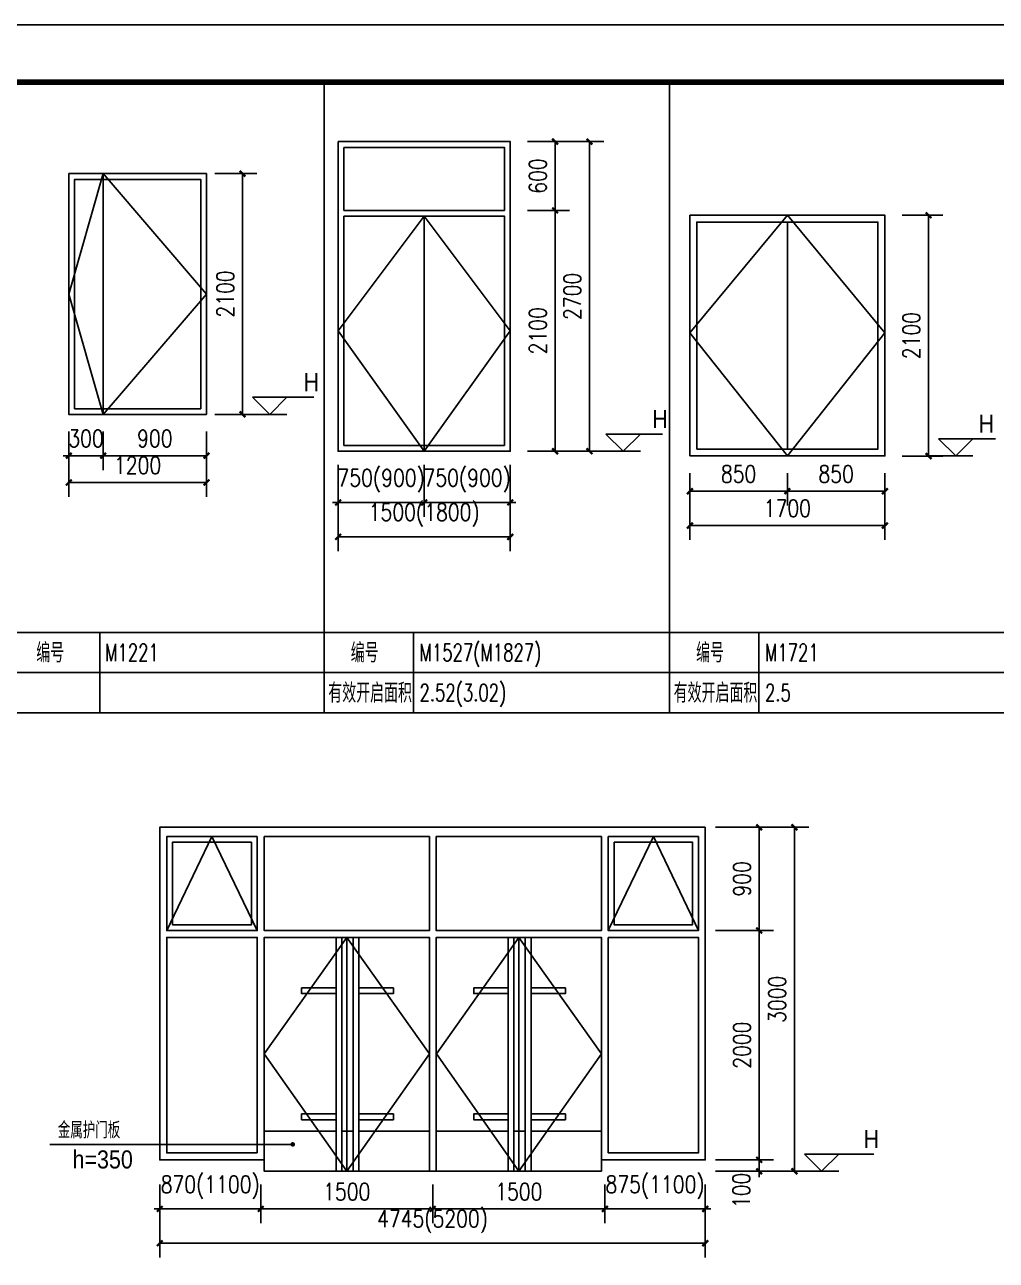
# Model space of a CAD drawing. Extents: x 718358 to 1668613, y -348838 to -159582.
# Drawn here: x 930676 to 939145, y -248117 to -237341 of the extents above; entities that cross this region are included whole.
import ezdxf

# ---------------------------------------------------------------- set-up
doc = ezdxf.new("R2010")
doc.units = 0
doc.header["$LTSCALE"] = 1000
for name, color, linetype in [('建--门窗线', 4, 'Continuous'), ('建-图框', 4, 'Continuous'), ('建-墙体', 2, 'Continuous'), ('建-尺寸', 73, 'Continuous'), ('建-引出', 3, 'Continuous'), ('建-标高', 3, 'Continuous'), ('建-符号说明', 7, 'Continuous'), ('建-表格', 7, 'Continuous')]:
    doc.layers.add(name, color=color, linetype=linetype)
doc.styles.add('_TCH_DIM', font='gt单线西文.shx', dxfattribs={"width": 0.8, "bigfont": 'gt单线中文.shx'})
doc.styles.add('_TCH_WDTABLE', font='SIMPLEX', dxfattribs={"bigfont": 'GBCBIG'})
doc.styles.add('DIM_FONT', font='SIMPLEX.shx', dxfattribs={"width": 0.8, "bigfont": 'GBCBIG.shx'})
doc.dimstyles.new('DIMN50', dxfattribs={"dimscale": 0.5, "dimtxt": 300, "dimasz": 100, "dimexe": 250, "dimexo": 300, "dimgap": 150, "dimtad": 1, "dimdec": 0, "dimzin": 0, "dimdsep": 46, "dimtxsty": 'DIM_FONT', "dimblk": 'ARCHTICK', "dimcen": 0.09, "dimdle": 1, "dimclrt": 7, "dimazin": 2, "dimtfac": 1, "dimtdec": 0, "dimtix": 1, "dimtmove": 2, "dimatfit": 3, "dimldrblk": 'ARCHTICK', "dimfxl": 1, "dimtolj": 1, "dimtzin": 0, "dimarcsym": 0})

# ---------------------------------------------------------------- blocks, each defined once
blk = doc.blocks.new('_ArchTick')
at = {"color": 0, "linetype": 'ByBlock', "const_width": 0.4}
blk.add_lwpolyline([(-0.5, -0.5), (0.5, 0.5)], dxfattribs=at)
blk = doc.blocks.new('*D2381')
at = {"layer": 'Defpoints', "color": 0, "transparency": 16777216}
for p in [(937324, -241103), (938174, -241103), (938174, -241410)]:
    blk.add_point(p, dxfattribs=at)
at = {"layer": '建-尺寸', "color": 0, "lineweight": -2, "transparency": 16777216}
for p, q in [((937324, -241253), (937324, -241535)), ((938174, -241253), (938174, -241535)), ((937323, -241410), (938174, -241410))]:
    blk.add_line(p, q, dxfattribs=at)
at = {"layer": '建-尺寸', "color": 0, "lineweight": -2, "transparency": 16777216, "xscale": 50, "yscale": 50, "zscale": 50, "rotation": 180}
blk.add_blockref('_ArchTick', (937324, -241410), dxfattribs=at)
at = {"layer": '建-尺寸', "color": 0, "lineweight": -2, "transparency": 16777216, "xscale": 50, "yscale": 50, "zscale": 50}
blk.add_blockref('_ArchTick', (938174, -241410), dxfattribs=at)
at = {"layer": '建-尺寸', "color": 7, "transparency": 16777216, "insert": (937749, -241260), "char_height": 150, "attachment_point": 5, "style": 'DIM_FONT'}
blk.add_mtext('\\A1;850', dxfattribs=at)
blk = doc.blocks.new('*D2382')
at = {"layer": 'Defpoints', "color": 0, "transparency": 16777216}
for p in [(936474, -241103), (937324, -241103), (937324, -241410)]:
    blk.add_point(p, dxfattribs=at)
at = {"layer": '建-尺寸', "color": 0, "lineweight": -2, "transparency": 16777216}
for p, q in [((936474, -241253), (936474, -241535)), ((937324, -241253), (937324, -241535)), ((936473, -241410), (937324, -241410))]:
    blk.add_line(p, q, dxfattribs=at)
at = {"layer": '建-尺寸', "color": 0, "lineweight": -2, "transparency": 16777216, "xscale": 50, "yscale": 50, "zscale": 50, "rotation": 180}
blk.add_blockref('_ArchTick', (936474, -241410), dxfattribs=at)
at = {"layer": '建-尺寸', "color": 0, "lineweight": -2, "transparency": 16777216, "xscale": 50, "yscale": 50, "zscale": 50}
blk.add_blockref('_ArchTick', (937324, -241410), dxfattribs=at)
at = {"layer": '建-尺寸', "color": 7, "transparency": 16777216, "insert": (936899, -241260), "char_height": 150, "attachment_point": 5, "style": 'DIM_FONT'}
blk.add_mtext('\\A1;850', dxfattribs=at)
blk = doc.blocks.new('*D2383')
at = {"layer": 'Defpoints', "color": 0, "transparency": 16777216}
for p in [(936474, -241103), (938174, -241103), (938174, -241709)]:
    blk.add_point(p, dxfattribs=at)
at = {"layer": '建-尺寸', "color": 0, "lineweight": -2, "transparency": 16777216}
for p, q in [((936474, -241253), (936474, -241834)), ((938174, -241253), (938174, -241834)), ((936473, -241709), (938174, -241709))]:
    blk.add_line(p, q, dxfattribs=at)
at = {"layer": '建-尺寸', "color": 0, "lineweight": -2, "transparency": 16777216, "xscale": 50, "yscale": 50, "zscale": 50, "rotation": 180}
blk.add_blockref('_ArchTick', (936474, -241709), dxfattribs=at)
at = {"layer": '建-尺寸', "color": 0, "lineweight": -2, "transparency": 16777216, "xscale": 50, "yscale": 50, "zscale": 50}
blk.add_blockref('_ArchTick', (938174, -241709), dxfattribs=at)
at = {"layer": '建-尺寸', "color": 7, "transparency": 16777216, "insert": (937324, -241559), "char_height": 150, "attachment_point": 5, "style": 'DIM_FONT'}
blk.add_mtext('\\A1;1700', dxfattribs=at)
blk = doc.blocks.new('*D2384')
at = {"layer": 'Defpoints', "color": 0, "transparency": 16777216}
for p in [(938174, -239003), (938555, -239003), (938174, -241103)]:
    blk.add_point(p, dxfattribs=at)
at = {"layer": '建-尺寸', "color": 0, "lineweight": -2, "transparency": 16777216}
for p, q in [((938324, -239003), (938680, -239003)), ((938555, -241103), (938555, -239002)), ((938324, -241103), (938680, -241103))]:
    blk.add_line(p, q, dxfattribs=at)
at = {"layer": '建-尺寸', "color": 0, "lineweight": -2, "transparency": 16777216, "xscale": 50, "yscale": 50, "zscale": 50}
for p, rotation in [((938555, -239003), 90), ((938555, -241103), 270)]:
    blk.add_blockref('_ArchTick', p, dxfattribs=dict(at, rotation=rotation))
at = {"layer": '建-尺寸', "color": 7, "transparency": 16777216, "insert": (938405, -240053), "char_height": 150, "attachment_point": 5, "rotation": 90, "style": 'DIM_FONT'}
blk.add_mtext('\\A1;2100', dxfattribs=at)
blk = doc.blocks.new('*D2422')
at = {"layer": 'Defpoints', "color": 0, "transparency": 16777216}
for p in [(935733, -247306), (936608, -247306), (936608, -247669)]:
    blk.add_point(p, dxfattribs=at)
at = {"layer": '建-尺寸', "color": 0, "lineweight": -2, "transparency": 16777216}
for p, q in [((935733, -247456), (935733, -247794)), ((936608, -247456), (936608, -247794)), ((935733, -247669), (935683, -247669)), ((935733, -247669), (936608, -247669)), ((936608, -247669), (936658, -247669))]:
    blk.add_line(p, q, dxfattribs=at)
at = {"layer": '建-尺寸', "color": 0, "lineweight": -2, "transparency": 16777216, "xscale": 50, "yscale": 50, "zscale": 50}
blk.add_blockref('_ArchTick', (935733, -247669), dxfattribs=at)
at = {"layer": '建-尺寸', "color": 0, "lineweight": -2, "transparency": 16777216, "xscale": 50, "yscale": 50, "zscale": 50, "rotation": 180}
blk.add_blockref('_ArchTick', (936608, -247669), dxfattribs=at)
at = {"layer": '建-尺寸', "color": 7, "transparency": 16777216, "insert": (936171, -247480), "char_height": 150, "attachment_point": 5, "style": 'DIM_FONT'}
blk.add_mtext('\\A1;875(1100)', dxfattribs=at)
blk = doc.blocks.new('*D2423')
at = {"layer": 'Defpoints', "color": 0, "transparency": 16777216}
for p in [(934233, -247306), (935733, -247306), (935733, -247669)]:
    blk.add_point(p, dxfattribs=at)
at = {"layer": '建-尺寸', "color": 0, "lineweight": -2, "transparency": 16777216}
for p, q in [((934233, -247456), (934233, -247794)), ((935733, -247456), (935733, -247794)), ((934233, -247669), (935734, -247669))]:
    blk.add_line(p, q, dxfattribs=at)
at = {"layer": '建-尺寸', "color": 0, "lineweight": -2, "transparency": 16777216, "xscale": 50, "yscale": 50, "zscale": 50, "rotation": 180}
blk.add_blockref('_ArchTick', (934233, -247669), dxfattribs=at)
at = {"layer": '建-尺寸', "color": 0, "lineweight": -2, "transparency": 16777216, "xscale": 50, "yscale": 50, "zscale": 50}
blk.add_blockref('_ArchTick', (935733, -247669), dxfattribs=at)
at = {"layer": '建-尺寸', "color": 7, "transparency": 16777216, "insert": (934983, -247519), "char_height": 150, "attachment_point": 5, "style": 'DIM_FONT'}
blk.add_mtext('\\A1;1500', dxfattribs=at)
blk = doc.blocks.new('*D2424')
at = {"layer": 'Defpoints', "color": 0, "transparency": 16777216}
for p in [(932733, -247306), (934233, -247306), (934233, -247669)]:
    blk.add_point(p, dxfattribs=at)
at = {"layer": '建-尺寸', "color": 0, "lineweight": -2, "transparency": 16777216}
for p, q in [((932733, -247456), (932733, -247794)), ((934233, -247456), (934233, -247794)), ((932733, -247669), (934234, -247669))]:
    blk.add_line(p, q, dxfattribs=at)
at = {"layer": '建-尺寸', "color": 0, "lineweight": -2, "transparency": 16777216, "xscale": 50, "yscale": 50, "zscale": 50, "rotation": 180}
blk.add_blockref('_ArchTick', (932733, -247669), dxfattribs=at)
at = {"layer": '建-尺寸', "color": 0, "lineweight": -2, "transparency": 16777216, "xscale": 50, "yscale": 50, "zscale": 50}
blk.add_blockref('_ArchTick', (934233, -247669), dxfattribs=at)
at = {"layer": '建-尺寸', "color": 7, "transparency": 16777216, "insert": (933483, -247519), "char_height": 150, "attachment_point": 5, "style": 'DIM_FONT'}
blk.add_mtext('\\A1;1500', dxfattribs=at)
blk = doc.blocks.new('*D2425')
at = {"layer": 'Defpoints', "color": 0, "transparency": 16777216}
for p in [(931853, -247306), (932733, -247306), (932733, -247669)]:
    blk.add_point(p, dxfattribs=at)
at = {"layer": '建-尺寸', "color": 0, "lineweight": -2, "transparency": 16777216}
for p, q in [((931853, -247456), (931853, -247794)), ((932733, -247456), (932733, -247794)), ((931853, -247669), (931803, -247669)), ((931853, -247669), (932733, -247669)), ((932733, -247669), (932783, -247669))]:
    blk.add_line(p, q, dxfattribs=at)
at = {"layer": '建-尺寸', "color": 0, "lineweight": -2, "transparency": 16777216, "xscale": 50, "yscale": 50, "zscale": 50}
blk.add_blockref('_ArchTick', (931853, -247669), dxfattribs=at)
at = {"layer": '建-尺寸', "color": 0, "lineweight": -2, "transparency": 16777216, "xscale": 50, "yscale": 50, "zscale": 50, "rotation": 180}
blk.add_blockref('_ArchTick', (932733, -247669), dxfattribs=at)
at = {"layer": '建-尺寸', "color": 7, "transparency": 16777216, "insert": (932293, -247480), "char_height": 150, "attachment_point": 5, "style": 'DIM_FONT'}
blk.add_mtext('\\A1;870(1100)', dxfattribs=at)
blk = doc.blocks.new('*D2426')
at = {"layer": 'Defpoints', "color": 0, "transparency": 16777216}
for p in [(936547, -247241), (937078, -247241), (936547, -247341)]:
    blk.add_point(p, dxfattribs=at)
at = {"layer": '建-尺寸', "color": 0, "lineweight": -2, "transparency": 16777216}
for p, q in [((937078, -247241), (937078, -247191)), ((936697, -247241), (937203, -247241)), ((937078, -247341), (937078, -247241)), ((936697, -247341), (937203, -247341)), ((937078, -247341), (937078, -247391))]:
    blk.add_line(p, q, dxfattribs=at)
at = {"layer": '建-尺寸', "color": 0, "lineweight": -2, "transparency": 16777216, "xscale": 50, "yscale": 50, "zscale": 50}
for p, rotation in [((937078, -247241), 270), ((937078, -247341), 90)]:
    blk.add_blockref('_ArchTick', p, dxfattribs=dict(at, rotation=rotation))
at = {"layer": '建-尺寸', "color": 7, "transparency": 16777216, "insert": (936923, -247508), "char_height": 150, "attachment_point": 5, "rotation": 90, "style": 'DIM_FONT'}
blk.add_mtext('\\A1;100', dxfattribs=at)
blk = doc.blocks.new('*D2427')
at = {"layer": 'Defpoints', "color": 0, "transparency": 16777216}
for p in [(936547, -245241), (937078, -245241), (936547, -247241)]:
    blk.add_point(p, dxfattribs=at)
at = {"layer": '建-尺寸', "color": 0, "lineweight": -2, "transparency": 16777216}
for p, q in [((936697, -245241), (937203, -245241)), ((937078, -247242), (937078, -245241)), ((936697, -247241), (937203, -247241))]:
    blk.add_line(p, q, dxfattribs=at)
at = {"layer": '建-尺寸', "color": 0, "lineweight": -2, "transparency": 16777216, "xscale": 50, "yscale": 50, "zscale": 50}
for p, rotation in [((937078, -245241), 90), ((937078, -247241), 270)]:
    blk.add_blockref('_ArchTick', p, dxfattribs=dict(at, rotation=rotation))
at = {"layer": '建-尺寸', "color": 7, "transparency": 16777216, "insert": (936928, -246241), "char_height": 150, "attachment_point": 5, "rotation": 90, "style": 'DIM_FONT'}
blk.add_mtext('\\A1;2000', dxfattribs=at)
blk = doc.blocks.new('*D2428')
at = {"layer": 'Defpoints', "color": 0, "transparency": 16777216}
for p in [(936547, -244341), (937078, -244341), (936547, -245241)]:
    blk.add_point(p, dxfattribs=at)
at = {"layer": '建-尺寸', "color": 0, "lineweight": -2, "transparency": 16777216}
for p, q in [((936697, -244341), (937203, -244341)), ((937078, -245242), (937078, -244341)), ((936697, -245241), (937203, -245241))]:
    blk.add_line(p, q, dxfattribs=at)
at = {"layer": '建-尺寸', "color": 0, "lineweight": -2, "transparency": 16777216, "xscale": 50, "yscale": 50, "zscale": 50}
for p, rotation in [((937078, -244341), 90), ((937078, -245241), 270)]:
    blk.add_blockref('_ArchTick', p, dxfattribs=dict(at, rotation=rotation))
at = {"layer": '建-尺寸', "color": 7, "transparency": 16777216, "insert": (936928, -244791), "char_height": 150, "attachment_point": 5, "rotation": 90, "style": 'DIM_FONT'}
blk.add_mtext('\\A1;900', dxfattribs=at)
blk = doc.blocks.new('*D2429')
at = {"layer": 'Defpoints', "color": 0, "transparency": 16777216}
for p in [(936854, -244341), (937385, -244341), (936854, -247341)]:
    blk.add_point(p, dxfattribs=at)
at = {"layer": '建-尺寸', "color": 0, "lineweight": -2, "transparency": 16777216}
for p, q in [((937004, -244341), (937510, -244341)), ((937385, -247342), (937385, -244341)), ((937004, -247341), (937510, -247341))]:
    blk.add_line(p, q, dxfattribs=at)
at = {"layer": '建-尺寸', "color": 0, "lineweight": -2, "transparency": 16777216, "xscale": 50, "yscale": 50, "zscale": 50}
for p, rotation in [((937385, -244341), 90), ((937385, -247341), 270)]:
    blk.add_blockref('_ArchTick', p, dxfattribs=dict(at, rotation=rotation))
at = {"layer": '建-尺寸', "color": 7, "transparency": 16777216, "insert": (937235, -245841), "char_height": 150, "attachment_point": 5, "rotation": 90, "style": 'DIM_FONT'}
blk.add_mtext('\\A1;3000', dxfattribs=at)
blk = doc.blocks.new('*D2430')
at = {"layer": 'Defpoints', "color": 0, "transparency": 16777216}
for p in [(931853, -247455), (936608, -247455), (936608, -247968)]:
    blk.add_point(p, dxfattribs=at)
at = {"layer": '建-尺寸', "color": 0, "lineweight": -2, "transparency": 16777216}
for p, q in [((931853, -247605), (931853, -248093)), ((936608, -247605), (936608, -248093)), ((931853, -247968), (936609, -247968))]:
    blk.add_line(p, q, dxfattribs=at)
at = {"layer": '建-尺寸', "color": 0, "lineweight": -2, "transparency": 16777216, "xscale": 50, "yscale": 50, "zscale": 50, "rotation": 180}
blk.add_blockref('_ArchTick', (931853, -247968), dxfattribs=at)
at = {"layer": '建-尺寸', "color": 0, "lineweight": -2, "transparency": 16777216, "xscale": 50, "yscale": 50, "zscale": 50}
blk.add_blockref('_ArchTick', (936608, -247968), dxfattribs=at)
at = {"layer": '建-尺寸', "color": 7, "transparency": 16777216, "insert": (934231, -247779), "char_height": 150, "attachment_point": 5, "style": 'DIM_FONT'}
blk.add_mtext('\\A1;4745(5200)', dxfattribs=at)
blk = doc.blocks.new('*D2615')
at = {"layer": 'Defpoints', "color": 0, "transparency": 16777216}
for p in [(931060, -240974), (932260, -240974), (932260, -241334)]:
    blk.add_point(p, dxfattribs=at)
at = {"layer": '建-尺寸', "color": 0, "lineweight": -2, "transparency": 16777216}
for p, q in [((931060, -241124), (931060, -241459)), ((932260, -241124), (932260, -241459)), ((931060, -241334), (932261, -241334))]:
    blk.add_line(p, q, dxfattribs=at)
at = {"layer": '建-尺寸', "color": 0, "lineweight": -2, "transparency": 16777216, "xscale": 50, "yscale": 50, "zscale": 50, "rotation": 180}
blk.add_blockref('_ArchTick', (931060, -241334), dxfattribs=at)
at = {"layer": '建-尺寸', "color": 0, "lineweight": -2, "transparency": 16777216, "xscale": 50, "yscale": 50, "zscale": 50}
blk.add_blockref('_ArchTick', (932260, -241334), dxfattribs=at)
at = {"layer": '建-尺寸', "color": 7, "transparency": 16777216, "insert": (931660, -241184), "char_height": 150, "attachment_point": 5, "style": 'DIM_FONT'}
blk.add_mtext('\\A1;1200', dxfattribs=at)
blk = doc.blocks.new('*D2616')
at = {"layer": 'Defpoints', "color": 0, "transparency": 16777216}
for p in [(932183, -238640), (932574, -238640), (932183, -240740)]:
    blk.add_point(p, dxfattribs=at)
at = {"layer": '建-尺寸', "color": 0, "lineweight": -2, "transparency": 16777216}
for p, q in [((932333, -238640), (932699, -238640)), ((932574, -240740), (932574, -238639)), ((932333, -240740), (932699, -240740))]:
    blk.add_line(p, q, dxfattribs=at)
at = {"layer": '建-尺寸', "color": 0, "lineweight": -2, "transparency": 16777216, "xscale": 50, "yscale": 50, "zscale": 50}
for p, rotation in [((932574, -238640), 90), ((932574, -240740), 270)]:
    blk.add_blockref('_ArchTick', p, dxfattribs=dict(at, rotation=rotation))
at = {"layer": '建-尺寸', "color": 7, "transparency": 16777216, "insert": (932424, -239690), "char_height": 150, "attachment_point": 5, "rotation": 90, "style": 'DIM_FONT'}
blk.add_mtext('\\A1;2100', dxfattribs=at)
blk = doc.blocks.new('*D2617')
at = {"layer": 'Defpoints', "color": 0, "transparency": 16777216}
for p in [(931060, -240740), (931360, -240740), (931360, -241100)]:
    blk.add_point(p, dxfattribs=at)
at = {"layer": '建-尺寸', "color": 0, "lineweight": -2, "transparency": 16777216}
for p, q in [((931060, -240890), (931060, -241225)), ((931360, -240890), (931360, -241225)), ((931060, -241100), (931010, -241100)), ((931060, -241100), (931360, -241100)), ((931360, -241100), (931410, -241100))]:
    blk.add_line(p, q, dxfattribs=at)
at = {"layer": '建-尺寸', "color": 0, "lineweight": -2, "transparency": 16777216, "xscale": 50, "yscale": 50, "zscale": 50}
blk.add_blockref('_ArchTick', (931060, -241100), dxfattribs=at)
at = {"layer": '建-尺寸', "color": 0, "lineweight": -2, "transparency": 16777216, "xscale": 50, "yscale": 50, "zscale": 50, "rotation": 180}
blk.add_blockref('_ArchTick', (931360, -241100), dxfattribs=at)
at = {"layer": '建-尺寸', "color": 7, "transparency": 16777216, "insert": (931210, -240950), "char_height": 150, "attachment_point": 5, "style": 'DIM_FONT'}
blk.add_mtext('\\A1;300', dxfattribs=at)
blk = doc.blocks.new('*D2618')
at = {"layer": 'Defpoints', "color": 0, "transparency": 16777216}
for p in [(931360, -240740), (932260, -240740), (932260, -241100)]:
    blk.add_point(p, dxfattribs=at)
at = {"layer": '建-尺寸', "color": 0, "lineweight": -2, "transparency": 16777216}
for p, q in [((931360, -240890), (931360, -241225)), ((932260, -240890), (932260, -241225)), ((931359, -241100), (932261, -241100))]:
    blk.add_line(p, q, dxfattribs=at)
at = {"layer": '建-尺寸', "color": 0, "lineweight": -2, "transparency": 16777216, "xscale": 50, "yscale": 50, "zscale": 50, "rotation": 180}
blk.add_blockref('_ArchTick', (931360, -241100), dxfattribs=at)
at = {"layer": '建-尺寸', "color": 0, "lineweight": -2, "transparency": 16777216, "xscale": 50, "yscale": 50, "zscale": 50}
blk.add_blockref('_ArchTick', (932260, -241100), dxfattribs=at)
at = {"layer": '建-尺寸', "color": 7, "transparency": 16777216, "insert": (931810, -240950), "char_height": 150, "attachment_point": 5, "style": 'DIM_FONT'}
blk.add_mtext('\\A1;900', dxfattribs=at)
blk = doc.blocks.new('*D2619')
at = {"layer": 'Defpoints', "color": 0, "transparency": 16777216}
for p in [(933408, -241029), (934158, -241029), (934158, -241508)]:
    blk.add_point(p, dxfattribs=at)
at = {"layer": '建-尺寸', "color": 0, "lineweight": -2, "transparency": 16777216}
for p, q in [((933408, -241179), (933408, -241633)), ((934158, -241179), (934158, -241633)), ((933408, -241508), (933358, -241508)), ((933408, -241508), (934158, -241508)), ((934158, -241508), (934208, -241508))]:
    blk.add_line(p, q, dxfattribs=at)
at = {"layer": '建-尺寸', "color": 0, "lineweight": -2, "transparency": 16777216, "xscale": 50, "yscale": 50, "zscale": 50}
blk.add_blockref('_ArchTick', (933408, -241508), dxfattribs=at)
at = {"layer": '建-尺寸', "color": 0, "lineweight": -2, "transparency": 16777216, "xscale": 50, "yscale": 50, "zscale": 50, "rotation": 180}
blk.add_blockref('_ArchTick', (934158, -241508), dxfattribs=at)
at = {"layer": '建-尺寸', "color": 7, "transparency": 16777216, "insert": (933783, -241318), "char_height": 150, "attachment_point": 5, "style": 'DIM_FONT'}
blk.add_mtext('\\A1;750(900)', dxfattribs=at)
blk = doc.blocks.new('*D2620')
at = {"layer": 'Defpoints', "color": 0, "transparency": 16777216}
for p in [(934158, -241029), (934908, -241029), (934908, -241508)]:
    blk.add_point(p, dxfattribs=at)
at = {"layer": '建-尺寸', "color": 0, "lineweight": -2, "transparency": 16777216}
for p, q in [((934158, -241179), (934158, -241633)), ((934908, -241179), (934908, -241633)), ((934158, -241508), (934108, -241508)), ((934158, -241508), (934908, -241508)), ((934908, -241508), (934958, -241508))]:
    blk.add_line(p, q, dxfattribs=at)
at = {"layer": '建-尺寸', "color": 0, "lineweight": -2, "transparency": 16777216, "xscale": 50, "yscale": 50, "zscale": 50}
blk.add_blockref('_ArchTick', (934158, -241508), dxfattribs=at)
at = {"layer": '建-尺寸', "color": 0, "lineweight": -2, "transparency": 16777216, "xscale": 50, "yscale": 50, "zscale": 50, "rotation": 180}
blk.add_blockref('_ArchTick', (934908, -241508), dxfattribs=at)
at = {"layer": '建-尺寸', "color": 7, "transparency": 16777216, "insert": (934533, -241318), "char_height": 150, "attachment_point": 5, "style": 'DIM_FONT'}
blk.add_mtext('\\A1;750(900)', dxfattribs=at)
blk = doc.blocks.new('*D2621')
at = {"layer": 'Defpoints', "color": 0, "transparency": 16777216}
for p in [(934908, -238961), (935299, -238961), (934908, -241061)]:
    blk.add_point(p, dxfattribs=at)
at = {"layer": '建-尺寸', "color": 0, "lineweight": -2, "transparency": 16777216}
for p, q in [((935058, -238961), (935424, -238961)), ((935299, -241062), (935299, -238961)), ((935058, -241061), (935424, -241061))]:
    blk.add_line(p, q, dxfattribs=at)
at = {"layer": '建-尺寸', "color": 0, "lineweight": -2, "transparency": 16777216, "xscale": 50, "yscale": 50, "zscale": 50}
for p, rotation in [((935299, -238961), 90), ((935299, -241061), 270)]:
    blk.add_blockref('_ArchTick', p, dxfattribs=dict(at, rotation=rotation))
at = {"layer": '建-尺寸', "color": 7, "transparency": 16777216, "insert": (935149, -240011), "char_height": 150, "attachment_point": 5, "rotation": 90, "style": 'DIM_FONT'}
blk.add_mtext('\\A1;2100', dxfattribs=at)
blk = doc.blocks.new('*D2622')
at = {"layer": 'Defpoints', "color": 0, "transparency": 16777216}
for p in [(934908, -238361), (935299, -238361), (934908, -238961)]:
    blk.add_point(p, dxfattribs=at)
at = {"layer": '建-尺寸', "color": 0, "lineweight": -2, "transparency": 16777216}
for p, q in [((935058, -238361), (935424, -238361)), ((935299, -238962), (935299, -238361)), ((935058, -238961), (935424, -238961))]:
    blk.add_line(p, q, dxfattribs=at)
at = {"layer": '建-尺寸', "color": 0, "lineweight": -2, "transparency": 16777216, "xscale": 50, "yscale": 50, "zscale": 50}
for p, rotation in [((935299, -238361), 90), ((935299, -238961), 270)]:
    blk.add_blockref('_ArchTick', p, dxfattribs=dict(at, rotation=rotation))
at = {"layer": '建-尺寸', "color": 7, "transparency": 16777216, "insert": (935149, -238661), "char_height": 150, "attachment_point": 5, "rotation": 90, "style": 'DIM_FONT'}
blk.add_mtext('\\A1;600', dxfattribs=at)
blk = doc.blocks.new('*D2623')
at = {"layer": 'Defpoints', "color": 0, "transparency": 16777216}
for p in [(933408, -241029), (934908, -241029), (934908, -241808)]:
    blk.add_point(p, dxfattribs=at)
at = {"layer": '建-尺寸', "color": 0, "lineweight": -2, "transparency": 16777216}
for p, q in [((933408, -241179), (933408, -241933)), ((934908, -241179), (934908, -241933)), ((933407, -241808), (934908, -241808))]:
    blk.add_line(p, q, dxfattribs=at)
at = {"layer": '建-尺寸', "color": 0, "lineweight": -2, "transparency": 16777216, "xscale": 50, "yscale": 50, "zscale": 50, "rotation": 180}
blk.add_blockref('_ArchTick', (933408, -241808), dxfattribs=at)
at = {"layer": '建-尺寸', "color": 0, "lineweight": -2, "transparency": 16777216, "xscale": 50, "yscale": 50, "zscale": 50}
blk.add_blockref('_ArchTick', (934908, -241808), dxfattribs=at)
at = {"layer": '建-尺寸', "color": 7, "transparency": 16777216, "insert": (934158, -241618), "char_height": 150, "attachment_point": 5, "style": 'DIM_FONT'}
blk.add_mtext('\\A1;1500(1800)', dxfattribs=at)
blk = doc.blocks.new('*D2624')
at = {"layer": 'Defpoints', "color": 0, "transparency": 16777216}
for p in [(934908, -238361), (935599, -238361), (934908, -241061)]:
    blk.add_point(p, dxfattribs=at)
at = {"layer": '建-尺寸', "color": 0, "lineweight": -2, "transparency": 16777216}
for p, q in [((935058, -238361), (935724, -238361)), ((935599, -241062), (935599, -238361)), ((935058, -241061), (935724, -241061))]:
    blk.add_line(p, q, dxfattribs=at)
at = {"layer": '建-尺寸', "color": 0, "lineweight": -2, "transparency": 16777216, "xscale": 50, "yscale": 50, "zscale": 50}
for p, rotation in [((935599, -238361), 90), ((935599, -241061), 270)]:
    blk.add_blockref('_ArchTick', p, dxfattribs=dict(at, rotation=rotation))
at = {"layer": '建-尺寸', "color": 7, "transparency": 16777216, "insert": (935449, -239711), "char_height": 150, "attachment_point": 5, "rotation": 90, "style": 'DIM_FONT'}
blk.add_mtext('\\A1;2700', dxfattribs=at)

msp = doc.modelspace()

# ---------------------------------------------------------------- linework, layer by layer
at = {"layer": '建--门窗线'}
for p, q in [((931359.8, -238640.3), (931359.8, -240740.3)), ((934157.9, -239011.1), (933407.9, -240011.1)), ((934157.9, -241061.1), (934157.9, -239011.1)), ((937323.7, -239062.7), (937323.7, -241042.7)), ((933407.9, -240011.1), (934157.9, -241061.1)), ((932764.4, -246316.2), (933483.1, -245301.2)), ((933483.1, -245301.2), (933483.1, -247341.2)), ((933483.1, -245301.2), (934203.1, -246316.2)), ((934264.4, -246316.2), (934983.1, -245301.2)), ((934983.1, -245301.2), (934983.1, -247341.2)), ((934983.1, -245301.2), (935703.1, -246316.2)), ((933483.1, -247341.2), (932764.4, -246316.2)), ((934203.1, -246316.2), (933483.1, -247341.2)), ((934983.1, -247341.2), (934264.4, -246316.2)), ((935703.1, -246316.2), (934983.1, -247341.2))]:
    msp.add_line(p, q, dxfattribs=at)
for points in [[(933457.9, -238411.1), (934857.9, -238411.1), (934857.9, -238961.1), (933457.9, -238961.1)], [(931110.2, -240690.3), (931110.2, -238690.3), (932210.2, -238690.3), (932210.2, -240690.3)], [(933457.9, -239011.1), (934857.9, -239011.1), (934857.9, -241011.1), (933457.9, -241011.1)], [(936533.7, -241042.7), (936533.7, -239062.7), (938113.7, -239062.7), (938113.7, -241042.7)], [(932703.1, -244421.2), (931913.1, -244421.2), (931913.1, -245241.2), (932703.1, -245241.2)], [(932653.1, -244471.2), (931963.1, -244471.2), (931963.1, -245191.2), (932653.1, -245191.2)], [(934203.1, -244421.2), (932763.1, -244421.2), (932763.1, -245241.2), (934203.1, -245241.2)], [(935703.1, -244421.2), (934263.1, -244421.2), (934263.1, -245241.2), (935703.1, -245241.2)], [(935763.1, -244421.2), (936548.1, -244421.2), (936548.1, -245241.2), (935763.1, -245241.2)], [(935813.1, -244471.2), (936498.1, -244471.2), (936498.1, -245191.2), (935813.1, -245191.2)], [(932703.1, -247181.2), (932703.1, -245301.2), (931913.1, -245301.2), (931913.1, -247181.2)], [(935763.1, -245301.2), (936548.1, -245301.2), (936548.1, -247181.2), (935763.1, -247181.2)]]:
    msp.add_lwpolyline(points, close=True, dxfattribs=at)
for points in [[(931359.8, -238640.3), (931060.2, -239690.3), (931359.8, -240740.3)], [(931359.8, -238640.3), (932260.2, -239690.3), (931359.8, -240740.3)], [(937323.7, -239002.7), (936473.7, -240027.7), (937323.7, -241102.7)], [(937323.7, -239002.7), (938173.7, -240027.7), (937323.7, -241102.7)], [(934157.9, -239011.1), (934907.9, -240011.1), (934157.9, -241061.1)], [(931913.1, -245241.2), (932308.1, -244421.2), (932703.1, -245241.2)], [(935763.1, -245241.2), (936155.6, -244421.2), (936548.1, -245241.2)], [(934203.1, -247341.2), (934203.1, -245301.2), (932763.1, -245301.2), (932763.1, -247341.2)], [(933389.4, -245301.2), (933389.4, -247341.2)], [(933439.4, -245301.2), (933439.4, -247341.2)], [(933539.4, -245301.2), (933539.4, -247341.2)], [(933589.4, -245301.2), (933589.4, -247341.2)], [(935703.1, -247241.2), (935703.1, -245301.2), (934263.1, -245301.2), (934263.1, -247341.2)], [(934889.4, -245301.2), (934889.4, -247341.2)], [(934939.4, -245301.2), (934939.4, -247341.2)], [(935039.4, -245301.2), (935039.4, -247341.2)], [(935089.4, -245301.2), (935089.4, -247341.2)], [(933389.4, -245791.2), (933089.4, -245791.2), (933089.4, -245741.2), (933389.4, -245741.2)], [(933589.4, -245791.2), (933889.4, -245791.2), (933889.4, -245741.2), (933589.4, -245741.2)], [(934889.4, -245791.2), (934589.4, -245791.2), (934589.4, -245741.2), (934889.4, -245741.2)], [(935089.4, -245791.2), (935389.4, -245791.2), (935389.4, -245741.2), (935089.4, -245741.2)], [(933389.4, -246891.2), (933089.4, -246891.2), (933089.4, -246841.2), (933389.4, -246841.2)], [(933589.4, -246841.2), (933889.4, -246841.2), (933889.4, -246891.2), (933589.4, -246891.2)], [(934889.4, -246891.2), (934589.4, -246891.2), (934589.4, -246841.2), (934889.4, -246841.2)], [(935089.4, -246841.2), (935389.4, -246841.2), (935389.4, -246891.2), (935089.4, -246891.2)], [(933389.4, -246991.2), (932763.1, -246991.2)], [(933539.4, -246991.2), (933439.4, -246991.2)], [(934203.1, -246991.2), (933589.4, -246991.2)], [(934889.4, -246991.2), (934263.1, -246991.2)], [(935039.4, -246991.2), (934939.4, -246991.2)], [(935703.1, -246991.2), (935089.4, -246991.2)]]:
    msp.add_lwpolyline(points, dxfattribs=at)
at = {"layer": '建-图框'}
msp.add_lwpolyline([(923562.8, -267041.4), (965612.8, -267041.4), (965612.8, -237341.4), (923562.8, -237341.4)], close=True, dxfattribs=at)
at = {"layer": '建-图框', "const_width": 50}
msp.add_lwpolyline([(924812.8, -266541.4), (965112.8, -266541.4), (965112.8, -237841.4), (924812.8, -237841.4)], close=True, dxfattribs=at)
at = {"layer": '建-墙体'}
for points in [[(933407.9, -238361.1), (934907.9, -238361.1), (934907.9, -241061.1), (933407.9, -241061.1)], [(931060.2, -238640.3), (932260.2, -238640.3), (932260.2, -240740.3), (931060.2, -240740.3)], [(936608.1, -244341.2), (931853.1, -244341.2), (931853.1, -247241.2), (932763.1, -247241.2), (932763.1, -247341.2), (935703.1, -247341.2), (935703.1, -247241.2), (936608.1, -247241.2)]]:
    msp.add_lwpolyline(points, close=True, dxfattribs=at)
msp.add_lwpolyline([(936473.7, -241102.7), (936473.7, -239002.7), (938173.7, -239002.7), (938173.7, -241102.7), (936473.7, -241102.7)], dxfattribs=at)
at = {"layer": '建-引出'}
for p, q in [((933012.1, -247106.3), (930893.2, -247106.3)), ((930893.2, -247106.3), (931649.7, -247106.3))]:
    msp.add_line(p, q, dxfattribs=at)
at = {"layer": '建-引出', "const_width": 20}
msp.add_lwpolyline([(933022.1, -247106.3, 1), (933002.1, -247106.3, 1)], format="xyb", close=True, dxfattribs=at)
at = {"layer": '建-标高'}
for p, q in [((932811.3, -240739.9), (932661.3, -240589.9)), ((932661.3, -240589.9), (933195.3, -240589.9)), ((932811.3, -240739.9), (932961.3, -240589.9)), ((932461.3, -240739.9), (932961.3, -240739.9)), ((935892.6, -241061.1), (935742.6, -240911.1)), ((935742.6, -240911.1), (936235.7, -240911.1)), ((935892.6, -241061.1), (936042.6, -240911.1)), ((938791.3, -241102.7), (938641.3, -240952.7)), ((938641.3, -240952.7), (939139, -240952.7)), ((938791.3, -241102.7), (938941.3, -240952.7)), ((935542.6, -241061.1), (936042.6, -241061.1)), ((938541.4, -241102.7), (938941.3, -241102.7)), ((937622.8, -247341.2), (937472.8, -247191.2)), ((937472.8, -247191.2), (938077.1, -247191.2)), ((937622.8, -247341.2), (937772.8, -247191.2)), ((937272.8, -247341.2), (937772.8, -247341.2))]:
    msp.add_line(p, q, dxfattribs=at)
at = {"layer": '建-表格'}
for p, q in [((933286.6, -243341.4), (933286.6, -237841.4)), ((936297.6, -243341.4), (936297.6, -237841.4)), ((965112.8, -242641.4), (924812.8, -242641.4)), ((931329.9, -242641.4), (931329.9, -243341.4)), ((934064.7, -242641.4), (934064.7, -243341.4)), ((937075.7, -242641.4), (937075.7, -243341.4)), ((965112.8, -242991.4), (924812.8, -242991.4)), ((965112.8, -243341.4), (924812.8, -243341.4))]:
    msp.add_line(p, q, dxfattribs=at)

# ---------------------------------------------------------------- texts
at = {"layer": '建-标高', "style": '_TCH_DIM', "width": 0.888889}
for p in [(933105.6, -240537.4), (936146, -240858.6), (938991.6, -240900.2)]:
    msp.add_text('H', height=157.5, dxfattribs=at).set_placement(p)
at = {"layer": '建-符号说明', "style": '_TCH_DIM'}
for s, height, width, p in [('金属护门板', 143.31, 0.8, (930964, -247053.8)), ('H', 157.5, 0.888889, (937987.4, -247138.7)), ('h=350', 157.5, 0.888889, (931092.3, -247316.3))]:
    msp.add_text(s, height=height, dxfattribs=dict(at, width=width)).set_placement(p)
at = {"layer": '建-表格', "style": '_TCH_WDTABLE'}
for s, p in [('编号', (930776.3, -242903.9)), ('编号', (933517.6, -242903.9)), ('编号', (936528.5, -242903.9)), ('有效开启面积', (933321.8, -243253.9)), ('有效开启面积', (936332.8, -243253.9))]:
    msp.add_text(s, height=168.79, dxfattribs=at).set_placement(p)
at = {"layer": '建-表格', "style": '_TCH_WDTABLE', "width": 0.705882}
for s, p in [('M1221', (931376.3, -242890.8)), ('M1527(M1827)', (934117.6, -242890.8)), ('M1721', (937128.6, -242890.8)), ('2.52(3.02)', (934117.6, -243240.8)), ('2.5', (937128.6, -243240.8))]:
    msp.add_text(s, height=148.75, dxfattribs=at).set_placement(p)

# ---------------------------------------------------------------- dimensions: what is measured, and where the dimension line sits
at = {"layer": '建-尺寸'}
for p1, p2, distance, picture, middle in [((934907.9, -238961.1), (934907.9, -238361.1), -390.7, '*D2622', (935148.6, -238661.1)), ((934907.9, -241061.1), (934907.9, -238361.1), -690.7, '*D2624', (935448.6, -239711.1)), ((932182.8, -240739.9), (932182.8, -238639.9), -390.7, '*D2616', (932423.5, -239689.9)), ((934907.9, -241061.1), (934907.9, -238961.1), -390.7, '*D2621', (935148.6, -240011.1)), ((938173.7, -241102.7), (938173.7, -239002.7), -381.2, '*D2384', (938404.9, -240052.7)), ((931060.2, -240739.9), (931359.8, -240739.9), -359.9, '*D2617', (931210, -240949.9)), ((931359.8, -240739.9), (932260.2, -240739.9), -359.9, '*D2618', (931810, -240949.9)), ((931060.2, -240974.3), (932260.2, -240974.3), -359.9, '*D2615', (931660.2, -241184.2)), ((936473.7, -241102.7), (937323.7, -241102.7), -307.5, '*D2382', (936898.7, -241260.1)), ((936473.7, -241102.7), (938173.7, -241102.7), -606.6, '*D2383', (937323.7, -241559.2)), ((937323.7, -241102.7), (938173.7, -241102.7), -307.5, '*D2381', (937748.7, -241260.1)), ((936546.9, -245241.2), (936546.9, -244341.2), -531.2, '*D2428', (936928.1, -244791.2)), ((936853.8, -247341.2), (936853.8, -244341.2), -531.2, '*D2429', (937235, -245841.2)), ((936546.9, -247241.2), (936546.9, -245241.2), -531.2, '*D2427', (936928.1, -246241.2)), ((932733.1, -247306), (934233.1, -247306), -363.2, '*D2424', (933483.1, -247519.2)), ((934233.1, -247306), (935733.1, -247306), -363.2, '*D2423', (934983.1, -247519.2))]:
    dim = msp.add_aligned_dim(p1=p1, p2=p2, distance=distance, dimstyle='DIMN50', dxfattribs=at)
    dim.commit()
    dim.dimension.update_dxf_attribs({"geometry": picture, "text_midpoint": middle})
for p1, p2, distance, text, picture, middle in [((933407.9, -241028.6), (934157.9, -241028.6), -479.2, '750(900)', '*D2619', (933782.9, -241318.4)), ((933407.9, -241028.6), (934907.9, -241028.6), -779.2, '1500(1800)', '*D2623', (934157.9, -241618.4)), ((934157.9, -241028.6), (934907.9, -241028.6), -479.2, '750(900)', '*D2620', (934532.9, -241318.4)), ((931853.1, -247306), (932733.1, -247306), -363.2, '870(1100)', '*D2425', (932293.1, -247479.9)), ((935733.1, -247306), (936608.1, -247306), -363.2, '875(1100)', '*D2422', (936170.6, -247479.9)), ((931853.1, -247455.1), (936608.1, -247455.1), -513.2, '4745(5200)', '*D2430', (934230.6, -247779))]:
    dim = msp.add_aligned_dim(p1=p1, p2=p2, distance=distance, text=text, dimstyle='DIMN50', dxfattribs=at)
    dim.commit()
    dim.dimension.update_dxf_attribs({"geometry": picture, "text_midpoint": middle})
dim = msp.add_linear_dim(base=(937078.1, -247241.2), p1=(936546.9, -247341.2), p2=(936546.9, -247241.2), angle=90, dimstyle='DIMN50', dxfattribs=at)
dim.commit()
dim.dimension.update_dxf_attribs({"geometry": '*D2426', "text_midpoint": (936923.1, -247507.8), "dimtype": 161})

doc.saveas('drawing.dxf')
